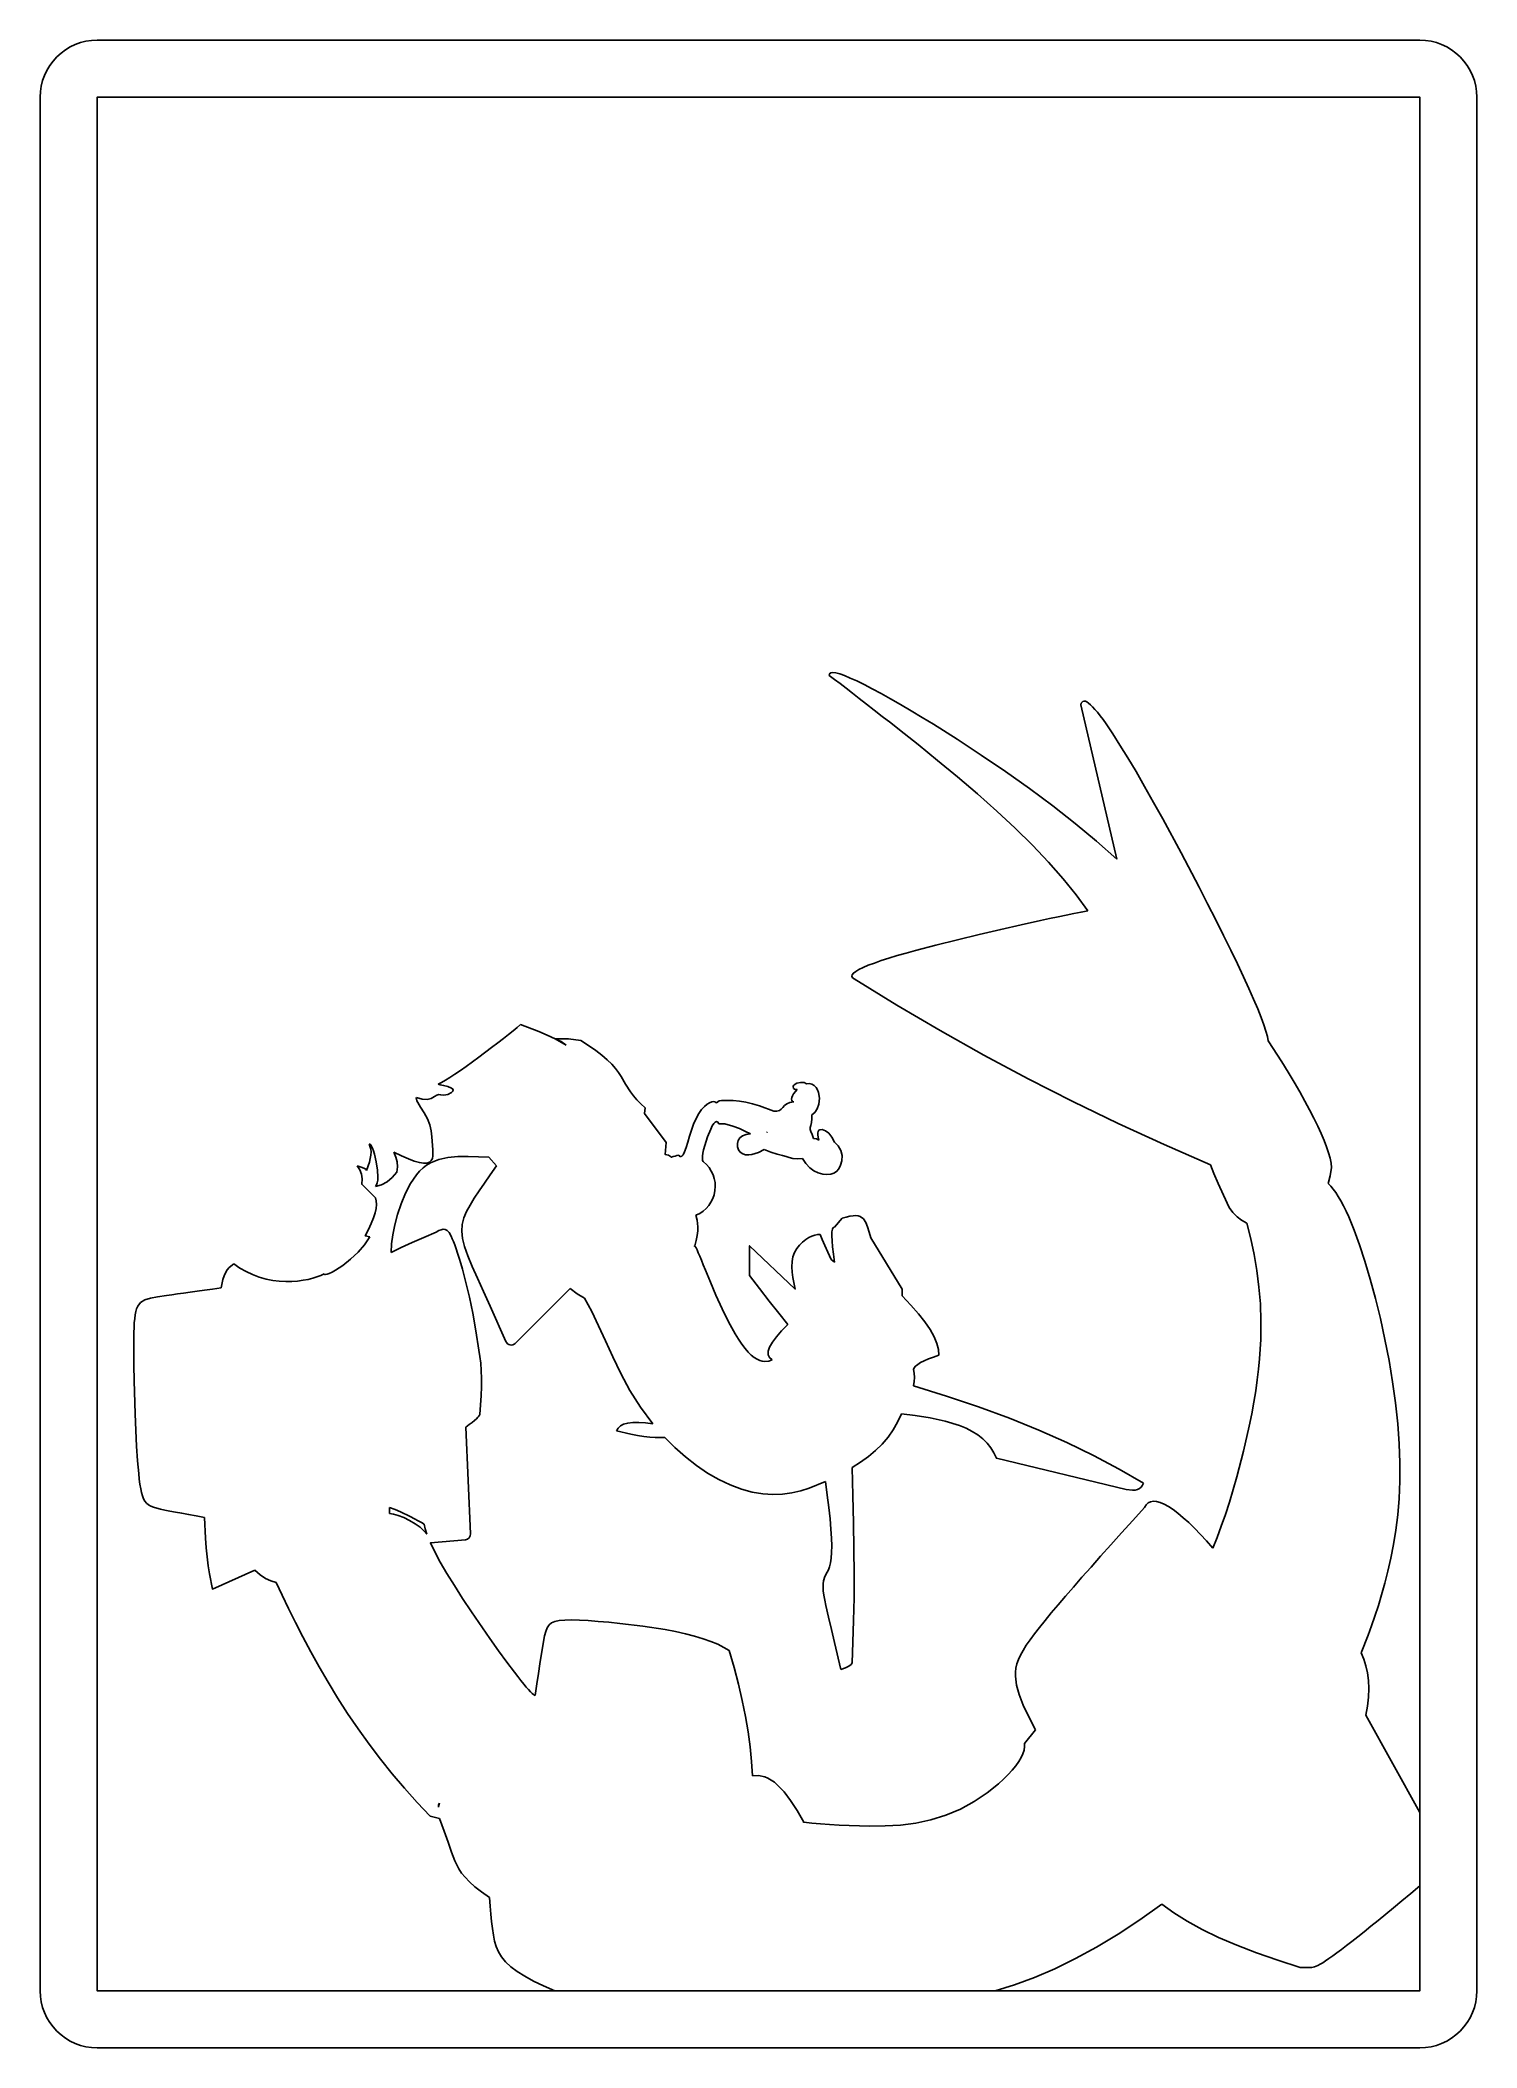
# Model space of a CAD drawing. Header units: millimetres. Extents: x -31.6 to 31.4, y -44.2 to 43.8.
import ezdxf

# ---------------------------------------------------------------- set-up
doc = ezdxf.new("R2010")
doc.units = ezdxf.units.MM
doc.layers.get('0').update_dxf_attribs({"linetype": 'CONTINUOUS'})

msp = doc.modelspace()

# ---------------------------------------------------------------- linework, layer by layer
for p, q in [((-29.106, -1.807), (-29.106, 41.345)), ((-29.106, 41.345), (28.894, 41.345)), ((28.894, 41.345), (28.894, -41.655)), ((-29.106, -41.655), (-29.106, -1.83)), ((-16.287, -20.73), (-16.287, -20.477)), ((28.894, -41.655), (-29.106, -41.655)), ((10.272, -41.655), (28.894, -41.655))]:
    msp.add_line(p, q)
for points in [[(28.894, -44.155, 0.414214), (31.394, -41.655), (31.394, 41.345, 0.414214), (28.894, 43.845), (-29.106, 43.845, 0.414214), (-31.606, 41.345), (-31.606, -41.655, 0.414214), (-29.106, -44.155)], [(-3.605, -5.031, 0.059471), (-3.919, -5.122, -0.059471)], [(-2.847, -7.664, 0.568952), (-2.518, -5.315, -0.568952)], [(-11.179, -13.201, 0.524399), (-10.775, -13.276, -0.524399)], [(-12.959, -21.882, 0.399978), (-12.732, -21.622, -0.399978)]]:
    msp.add_lwpolyline(points, format="xyb", close=True)
for points in [[(26.531, -29.579), (28.894, -33.839), (28.894, -37.053), (28.894, -41.655), (10.272, -41.655), (-9.042, -41.655), (-29.106, -41.655), (-29.106, 41.345), (28.894, 41.345), (28.894, -33.839)], [(15.604, 7.95), (14.025, 14.709)], [(-5.076, -2.951), (-5.1, -3.2), (-4.149, -4.471), (-4.201, -4.996), (-4.149, -4.471), (-5.1, -3.2)], [(-1.581, -3.655), (-1.84, -3.649)], [(-11.6, -5.5), (-11.931, -5.111)], [(-16.9, -6.9), (-17.5, -6.3)], [(3.222, -8.181), (3.569, -7.79)], [(-17.149, -8.6), (-17.346, -8.566)], [(4.819, -8.648), (6.2, -10.9), (6.2, -11.2), (6.2, -10.9)], [(-0.5, -10.3), (-0.5, -9), (1.503, -10.896), (-0.5, -9)], [(3.075, -9.603), (3.224, -9.713)], [(-8.366, -10.875), (-10.775, -13.276)], [(-11.179, -13.201), (-11.877, -11.649)], [(-12.934, -16.951), (-12.732, -21.622)], [(16.021, -19.679), (10.328, -18.311)], [(-12.959, -21.882), (-14.493, -22.023)], [(-22.184, -23.216), (-24.052, -24.044)], [(-14.1, -34.1), (-14.5, -34)]]:
    msp.add_lwpolyline(points, close=True)
for points in [[(3, 16), (3.009, 16.072), (3.06, 16.115), (3.151, 16.128), (3.282, 16.112), (3.454, 16.066), (3.666, 15.991), (3.916, 15.887), (4.203, 15.756), (4.526, 15.598), (4.882, 15.414), (5.269, 15.206), (5.684, 14.976), (6.125, 14.724), (6.588, 14.453), (7.071, 14.163), (7.57, 13.858), (8.604, 13.207), (9.665, 12.511), (10.731, 11.785), (11.782, 11.038), (12.802, 10.277), (13.782, 9.508), (14.716, 8.732), (15.604, 7.95)], [(15.604, 7.95), (14.716, 8.732), (13.782, 9.508), (12.802, 10.277), (11.782, 11.038), (10.731, 11.785), (9.665, 12.511), (8.604, 13.207), (7.57, 13.858), (7.071, 14.163), (6.588, 14.453), (6.125, 14.724), (5.684, 14.976), (5.269, 15.206), (4.882, 15.414), (4.526, 15.598), (4.203, 15.756), (3.916, 15.887), (3.666, 15.991), (3.454, 16.066), (3.282, 16.112), (3.151, 16.128), (3.06, 16.115), (3.009, 16.072), (3, 16)], [(14.337, 5.684), (13.825, 6.379), (13.251, 7.09), (12.614, 7.815), (11.915, 8.553), (11.156, 9.301), (10.346, 10.057), (9.496, 10.811), (8.623, 11.555), (7.75, 12.277), (6.896, 12.966), (6.081, 13.613), (5.695, 13.917), (5.323, 14.207), (4.969, 14.483), (4.632, 14.744), (4.314, 14.991), (4.014, 15.222), (3.733, 15.439), (3.47, 15.641), (3.226, 15.828), (3, 16)], [(3, 16), (3.226, 15.828), (3.47, 15.641), (3.733, 15.439), (4.014, 15.222), (4.314, 14.991), (4.632, 14.744), (4.969, 14.483), (5.323, 14.207), (5.695, 13.917), (6.081, 13.613), (6.896, 12.966), (7.75, 12.277), (8.623, 11.555), (9.496, 10.811), (10.346, 10.057), (11.156, 9.301), (11.915, 8.553), (12.614, 7.815), (13.251, 7.09), (13.825, 6.379), (14.337, 5.684)], [(14.025, 14.709), (14.048, 14.781), (14.08, 14.833), (14.121, 14.864), (14.17, 14.875), (14.228, 14.866), (14.295, 14.836), (14.37, 14.786), (14.455, 14.716), (14.547, 14.625), (14.649, 14.514), (14.758, 14.384), (14.876, 14.233), (15.002, 14.064), (15.136, 13.876), (15.426, 13.446), (15.744, 12.95), (16.085, 12.392), (16.448, 11.782), (16.827, 11.125), (17.219, 10.432), (17.619, 9.711), (18.425, 8.22), (19.213, 6.722), (19.588, 5.992), (19.947, 5.284), (20.286, 4.604), (20.603, 3.96), (20.894, 3.354), (21.158, 2.792), (21.395, 2.274), (21.603, 1.803), (21.783, 1.38), (21.933, 1.006), (22.054, 0.679), (22.146, 0.401), (22.209, 0.172), (22.244, -0.01)], [(14.025, 14.709), (14.048, 14.781), (14.08, 14.833), (14.121, 14.864), (14.17, 14.875), (14.228, 14.866), (14.295, 14.836), (14.37, 14.786), (14.455, 14.716), (14.547, 14.625), (14.649, 14.514), (14.758, 14.384), (14.876, 14.233), (15.002, 14.064), (15.136, 13.876), (15.426, 13.446), (15.744, 12.95), (16.085, 12.392), (16.448, 11.782), (16.827, 11.125), (17.219, 10.432), (17.619, 9.711), (18.425, 8.22), (19.213, 6.722), (19.588, 5.992), (19.947, 5.284), (20.286, 4.604), (20.603, 3.96), (20.894, 3.354), (21.158, 2.792), (21.395, 2.274), (21.603, 1.803), (21.783, 1.38), (21.933, 1.006), (22.054, 0.679), (22.146, 0.401), (22.209, 0.172), (22.244, -0.01)], [(4.084, 2.696), (4.012, 2.751), (3.984, 2.812), (3.998, 2.879), (4.056, 2.951), (4.156, 3.029), (4.299, 3.113), (4.484, 3.202), (4.709, 3.296), (4.974, 3.395), (5.275, 3.499), (5.61, 3.606), (5.976, 3.717), (6.369, 3.83), (6.786, 3.946), (7.677, 4.181), (9.571, 4.646), (10.514, 4.865), (11.418, 5.07), (12.263, 5.255), (12.659, 5.34), (13.036, 5.42), (13.392, 5.494), (13.728, 5.563), (14.043, 5.626), (14.337, 5.684)], [(14.337, 5.684), (14.043, 5.626), (13.728, 5.563), (13.392, 5.494), (13.036, 5.42), (12.659, 5.34), (12.263, 5.255), (11.418, 5.07), (10.514, 4.865), (9.571, 4.646), (7.677, 4.181), (6.786, 3.946), (6.369, 3.83), (5.976, 3.717), (5.61, 3.606), (5.275, 3.499), (4.974, 3.395), (4.709, 3.296), (4.484, 3.202), (4.299, 3.113), (4.156, 3.029), (4.056, 2.951), (3.998, 2.879), (3.984, 2.812), (4.012, 2.751), (4.084, 2.696)], [(19.711, -5.445), (17.678, -4.559), (15.666, -3.638), (13.677, -2.679), (11.713, -1.679), (9.773, -0.639), (7.856, 0.439), (5.96, 1.551), (4.084, 2.696)], [(19.711, -5.445), (17.678, -4.559), (15.666, -3.638), (13.677, -2.679), (11.713, -1.679), (9.773, -0.639), (7.856, 0.439), (5.96, 1.551), (4.084, 2.696)], [(-14.159, -1.921), (-14.008, -1.845), (-13.834, -1.747), (-13.637, -1.626), (-13.418, -1.483), (-13.179, -1.319), (-12.922, -1.137), (-12.37, -0.733), (-11.808, -0.309), (-11.542, -0.106), (-11.294, 0.086), (-11.069, 0.263), (-10.869, 0.422), (-10.695, 0.568), (-10.541, 0.705)], [(-14.159, -1.921), (-14.008, -1.845), (-13.834, -1.747), (-13.637, -1.626), (-13.418, -1.483), (-13.179, -1.319), (-12.922, -1.137), (-12.37, -0.733), (-11.808, -0.309), (-11.542, -0.106), (-11.294, 0.086), (-11.069, 0.263), (-10.869, 0.422), (-10.695, 0.568), (-10.541, 0.705)], [(-10.541, 0.705), (-9.74, 0.398), (-9.368, 0.237), (-9.018, 0.069)], [(-10.541, 0.705), (-9.74, 0.398), (-9.368, 0.237), (-9.018, 0.069)], [(-9.018, 0.069), (-8.439, 0.071), (-7.9, 0)], [(-9.018, 0.069), (-8.439, 0.071), (-7.9, 0)], [(-9.018, 0.069), (-8.762, -0.048), (-8.536, -0.203)], [(-9.018, 0.069), (-8.536, -0.203)], [(-7.9, 0), (-7.554, -0.224), (-7.244, -0.44), (-6.972, -0.649), (-6.736, -0.85), (-6.538, -1.044), (-6.374, -1.23), (-6.241, -1.409), (-6.129, -1.583), (-5.937, -1.921), (-5.724, -2.257), (-5.593, -2.427), (-5.442, -2.599), (-5.269, -2.774), (-5.076, -2.951)], [(-5.076, -2.951), (-5.269, -2.774), (-5.442, -2.599), (-5.593, -2.427), (-5.724, -2.257), (-5.937, -1.921), (-6.129, -1.583), (-6.241, -1.409), (-6.374, -1.23), (-6.538, -1.044), (-6.736, -0.85), (-6.972, -0.649), (-7.244, -0.44), (-7.554, -0.224), (-7.9, 0)], [(22.244, -0.01), (22.841, -0.943), (23.119, -1.393), (23.38, -1.83), (23.625, -2.251), (23.852, -2.656), (24.061, -3.042), (24.25, -3.409), (24.419, -3.756), (24.568, -4.081), (24.696, -4.384), (24.804, -4.665), (24.89, -4.924), (24.956, -5.16), (25, -5.374), (25.024, -5.565)], [(25.024, -5.565), (25, -5.374), (24.956, -5.16), (24.89, -4.924), (24.804, -4.665), (24.696, -4.384), (24.568, -4.081), (24.419, -3.756), (24.25, -3.409), (24.061, -3.042), (23.852, -2.656), (23.625, -2.251), (23.38, -1.83), (23.119, -1.393), (22.841, -0.943), (22.244, -0.01)], [(-29.106, -1.83), (-29.106, -1.807)], [(-16.1, -4.9), (-15.76, -5.064), (-15.46, -5.194), (-15.198, -5.289), (-14.976, -5.351), (-14.792, -5.378), (-14.645, -5.372), (-14.534, -5.335), (-14.456, -5.268), (-14.407, -5.176), (-14.383, -5.063), (-14.382, -4.794), (-14.433, -4.222), (-14.463, -3.956), (-14.52, -3.696), (-14.625, -3.431), (-14.77, -3.168), (-14.923, -2.924), (-15.045, -2.722), (-15.085, -2.643), (-15.107, -2.579), (-15.113, -2.531), (-15.1, -2.5)], [(-15.1, -2.5), (-15.113, -2.531), (-15.107, -2.579), (-15.085, -2.643), (-15.045, -2.722), (-14.923, -2.924), (-14.77, -3.168), (-14.625, -3.431), (-14.52, -3.696), (-14.463, -3.956), (-14.433, -4.222), (-14.382, -4.794), (-14.383, -5.063), (-14.407, -5.176), (-14.456, -5.268), (-14.534, -5.335), (-14.645, -5.372), (-14.792, -5.378), (-14.976, -5.351), (-15.198, -5.289), (-15.46, -5.194), (-15.76, -5.064), (-16.1, -4.9)], [(-15.1, -2.5), (-14.853, -2.574), (-14.64, -2.583), (-14.461, -2.537), (-14.319, -2.46), (-14.212, -2.394), (-14.129, -2.373), (-14.04, -2.39), (-13.906, -2.4), (-13.726, -2.363), (-13.563, -2.28), (-13.514, -2.229), (-13.497, -2.179), (-13.516, -2.131), (-13.565, -2.089), (-13.728, -2.021), (-13.911, -1.972), (-14.062, -1.94), (-14.159, -1.921)], [(-14.159, -1.921), (-14.062, -1.94), (-13.911, -1.972), (-13.728, -2.021), (-13.565, -2.089), (-13.516, -2.131), (-13.497, -2.179), (-13.514, -2.229), (-13.563, -2.28), (-13.726, -2.363), (-13.906, -2.4), (-14.04, -2.39), (-14.129, -2.373), (-14.212, -2.394), (-14.319, -2.46), (-14.461, -2.537), (-14.64, -2.583), (-14.853, -2.574), (-15.1, -2.5)], [(-1.95, -2.737), (-1.833, -2.651), (-1.729, -2.627)], [(-1.729, -2.627), (-1.833, -2.651), (-1.95, -2.737)], [(-1.729, -2.627), (-1.211, -2.631), (-0.939, -2.66), (-0.657, -2.708), (-0.365, -2.778), (-0.064, -2.868), (0.566, -3.1)], [(0.566, -3.1), (-0.064, -2.868), (-0.365, -2.778), (-0.657, -2.708), (-0.939, -2.66), (-1.211, -2.631), (-1.729, -2.627)], [(1.441, -2.697), (1.388, -2.669), (1.357, -2.627), (1.347, -2.572), (1.357, -2.504), (1.387, -2.425), (1.436, -2.338), (1.583, -2.154)], [(1.583, -2.154), (1.436, -2.338), (1.387, -2.425), (1.357, -2.504), (1.347, -2.572), (1.357, -2.627), (1.388, -2.669), (1.441, -2.697)], [(1.583, -2.154), (1.501, -2.146), (1.436, -2.099), (1.41, -2.022), (1.422, -1.98), (1.456, -1.939), (1.581, -1.872), (1.742, -1.839), (1.89, -1.848), (2, -1.9)], [(2, -1.9), (1.89, -1.848), (1.742, -1.839), (1.581, -1.872), (1.456, -1.939), (1.422, -1.98), (1.41, -2.022), (1.436, -2.099), (1.501, -2.146), (1.583, -2.154)], [(2, -1.9), (2.121, -1.892), (2.233, -1.916), (2.332, -1.972), (2.416, -2.055), (2.481, -2.159), (2.527, -2.277), (2.562, -2.535), (2.533, -2.785), (2.46, -2.999), (2.358, -3.157), (2.234, -3.255)], [(2.234, -3.255), (2.358, -3.157), (2.46, -2.999), (2.533, -2.785), (2.562, -2.535), (2.527, -2.277), (2.481, -2.159), (2.416, -2.055), (2.332, -1.972), (2.233, -1.916), (2.121, -1.892), (2, -1.9)], [(-3.414, -5.013), (-3.349, -4.88), (-3.281, -4.692), (-3.21, -4.46), (-3.132, -4.199), (-2.949, -3.663), (-2.842, -3.419), (-2.725, -3.207), (-2.603, -3.032), (-2.479, -2.896), (-2.36, -2.797), (-2.251, -2.73), (-2.156, -2.691), (-2.077, -2.678), (-2.017, -2.687), (-1.975, -2.72)], [(-3.414, -5.013), (-3.349, -4.88), (-3.281, -4.692), (-3.21, -4.46), (-3.132, -4.199), (-2.949, -3.663), (-2.842, -3.419), (-2.725, -3.207), (-2.603, -3.032), (-2.479, -2.896), (-2.36, -2.797), (-2.251, -2.73), (-2.156, -2.691), (-2.077, -2.678), (-2.017, -2.687), (-1.975, -2.72)], [(-1.975, -2.72), (-1.95, -2.737)], [(-1.975, -2.72), (-1.95, -2.737)], [(0.566, -3.1), (0.702, -3.095), (0.81, -3.063), (0.893, -3.006), (0.963, -2.932), (1.038, -2.85), (1.136, -2.776), (1.271, -2.722), (1.441, -2.697)], [(1.441, -2.697), (1.271, -2.722), (1.136, -2.776), (1.038, -2.85), (0.963, -2.932), (0.893, -3.006), (0.81, -3.063), (0.702, -3.095), (0.566, -3.1)], [(2.234, -3.255), (2.237, -3.43), (2.215, -3.592), (2.184, -3.724), (2.162, -3.821), (2.165, -3.9), (2.196, -3.991), (2.251, -4.119), (2.311, -4.29)], [(2.311, -4.29), (2.251, -4.119), (2.196, -3.991), (2.165, -3.9), (2.162, -3.821), (2.184, -3.724), (2.215, -3.592), (2.237, -3.43), (2.234, -3.255)], [(-1.84, -3.649), (-1.888, -3.583), (-1.94, -3.559), (-1.999, -3.579), (-2.063, -3.641), (-2.131, -3.743), (-2.202, -3.881), (-2.344, -4.23), (-2.465, -4.611), (-2.511, -4.788), (-2.544, -4.945), (-2.562, -5.077), (-2.567, -5.182), (-2.556, -5.258), (-2.531, -5.305)], [(-2.531, -5.305), (-2.556, -5.258), (-2.567, -5.182), (-2.562, -5.077), (-2.544, -4.945), (-2.511, -4.788), (-2.465, -4.611), (-2.344, -4.23), (-2.202, -3.881), (-2.131, -3.743), (-2.063, -3.641), (-1.999, -3.579), (-1.94, -3.559), (-1.888, -3.583), (-1.84, -3.649)], [(-0.458, -4.098), (-0.682, -3.985), (-0.94, -3.865), (-1.238, -3.753), (-1.581, -3.655)], [(-1.581, -3.655), (-1.238, -3.753), (-0.94, -3.865), (-0.682, -3.985), (-0.458, -4.098)], [(0.146, -4.78), (-0.111, -4.912), (-0.392, -4.998), (-0.535, -5.016), (-0.673, -5.01), (-0.798, -4.971), (-0.903, -4.897), (-0.979, -4.79), (-1.022, -4.66), (-1.028, -4.519), (-0.994, -4.386), (-0.92, -4.271), (-0.806, -4.182), (-0.651, -4.124), (-0.458, -4.098)], [(0.146, -4.78), (-0.111, -4.912), (-0.392, -4.998), (-0.535, -5.016), (-0.673, -5.01), (-0.798, -4.971), (-0.903, -4.897), (-0.979, -4.79), (-1.022, -4.66), (-1.028, -4.519), (-0.994, -4.386), (-0.92, -4.271), (-0.806, -4.182), (-0.651, -4.124), (-0.458, -4.098)], [(0.268, -4.004), (0.265, -4.034)], [(0.265, -4.034), (0.268, -4.004)], [(2.311, -4.29), (2.441, -4.316), (2.54, -4.366)], [(2.311, -4.29), (2.441, -4.316), (2.54, -4.366)], [(2.54, -4.366), (2.515, -4.241), (2.502, -4.135), (2.502, -4.049), (2.515, -3.984), (2.541, -3.938), (2.58, -3.911), (2.689, -3.906), (2.829, -3.959), (2.976, -4.068), (3.111, -4.233), (3.227, -4.453)], [(3.227, -4.453), (3.111, -4.233), (2.976, -4.068), (2.829, -3.959), (2.689, -3.906), (2.58, -3.911), (2.541, -3.938), (2.515, -3.984), (2.502, -4.049), (2.502, -4.135), (2.515, -4.241), (2.54, -4.366)], [(-17.3, -5.7), (-17.169, -5.338), (-17.127, -5.174), (-17.102, -5.023), (-17.097, -4.885), (-17.11, -4.76), (-17.185, -4.546)], [(-17.185, -4.546), (-17.11, -4.76), (-17.097, -4.885), (-17.102, -5.023), (-17.127, -5.174), (-17.169, -5.338), (-17.3, -5.7)], [(-17.185, -4.546), (-17.149, -4.544), (-17.111, -4.573), (-17.071, -4.633), (-17.029, -4.723), (-16.986, -4.842), (-16.943, -4.987), (-16.865, -5.325), (-16.811, -5.681), (-16.795, -5.996), (-16.804, -6.127), (-16.824, -6.238), (-16.856, -6.329), (-16.9, -6.4)], [(-16.9, -6.4), (-16.856, -6.329), (-16.824, -6.238), (-16.804, -6.127), (-16.795, -5.996), (-16.811, -5.681), (-16.865, -5.325), (-16.943, -4.987), (-16.986, -4.842), (-17.029, -4.723), (-17.071, -4.633), (-17.111, -4.573), (-17.149, -4.544), (-17.185, -4.546)], [(-11.931, -5.111), (-12.838, -5.079), (-13.293, -5.088), (-13.726, -5.128), (-14.126, -5.214), (-14.49, -5.363), (-14.657, -5.465), (-14.816, -5.587), (-14.966, -5.729), (-15.107, -5.891), (-15.363, -6.266), (-15.586, -6.696), (-15.776, -7.156), (-15.931, -7.624), (-16.053, -8.08), (-16.14, -8.514), (-16.194, -8.918), (-16.215, -9.291)], [(-16.215, -9.291), (-16.194, -8.918), (-16.14, -8.514), (-16.053, -8.08), (-15.931, -7.624), (-15.776, -7.156), (-15.586, -6.696), (-15.363, -6.266), (-15.107, -5.891), (-14.966, -5.729), (-14.816, -5.587), (-14.657, -5.465), (-14.49, -5.363), (-14.126, -5.214), (-13.726, -5.128), (-13.293, -5.088), (-12.838, -5.079), (-11.931, -5.111)], [(-15.965, -5.766), (-15.942, -5.543), (-15.955, -5.323), (-16.009, -5.109), (-16.1, -4.9)], [(-16.1, -4.9), (-16.009, -5.109), (-15.955, -5.323), (-15.942, -5.543), (-15.965, -5.766)], [(-4.201, -4.996), (-4.058, -5.032), (-3.919, -5.122)], [(-4.201, -4.996), (-4.058, -5.032), (-3.919, -5.122)], [(-3.605, -5.031), (-3.557, -5.08), (-3.51, -5.093), (-3.462, -5.071), (-3.414, -5.013)], [(-3.605, -5.031), (-3.557, -5.08), (-3.51, -5.093), (-3.462, -5.071), (-3.414, -5.013)], [(1.826, -5.169), (1.595, -5.191), (1.397, -5.168), (1.243, -5.128), (1.108, -5.085), (0.943, -5.039), (0.715, -4.978), (0.433, -4.893), (0.146, -4.78)], [(0.146, -4.78), (0.433, -4.893), (0.715, -4.978), (0.943, -5.039), (1.108, -5.085), (1.243, -5.128), (1.397, -5.168), (1.595, -5.191), (1.826, -5.169)], [(3.227, -4.453), (3.393, -4.618), (3.509, -4.823), (3.559, -5.047), (3.547, -5.27), (3.492, -5.469), (3.412, -5.63), (3.316, -5.746), (3.201, -5.821), (3.062, -5.863), (2.896, -5.876), (2.711, -5.859), (2.516, -5.806), (2.325, -5.714), (2.144, -5.577), (1.977, -5.396), (1.826, -5.169)], [(1.826, -5.169), (1.977, -5.396), (2.144, -5.577), (2.325, -5.714), (2.516, -5.806), (2.711, -5.859), (2.896, -5.876), (3.062, -5.863), (3.201, -5.821), (3.316, -5.746), (3.412, -5.63), (3.492, -5.469), (3.547, -5.27), (3.559, -5.047), (3.509, -4.823), (3.393, -4.618), (3.227, -4.453)], [(-17.5, -6.3), (-17.49, -6.069), (-17.519, -5.858), (-17.59, -5.669), (-17.7, -5.5)], [(-17.7, -5.5), (-17.532, -5.548), (-17.407, -5.597), (-17.331, -5.648), (-17.3, -5.7)], [(-17.7, -5.5), (-17.532, -5.548), (-17.407, -5.597), (-17.331, -5.648), (-17.3, -5.7)], [(-17.7, -5.5), (-17.59, -5.669), (-17.519, -5.858), (-17.49, -6.069), (-17.5, -6.3)], [(-16.9, -6.4), (-16.638, -6.325), (-16.395, -6.196), (-16.171, -6.008), (-15.965, -5.766)], [(-15.965, -5.766), (-16.171, -6.008), (-16.395, -6.196), (-16.638, -6.325), (-16.9, -6.4)], [(-11.877, -11.649), (-12.17, -11.002), (-12.434, -10.421), (-12.665, -9.903), (-12.855, -9.444), (-12.998, -9.038), (-13.087, -8.679), (-13.12, -8.356), (-13.097, -8.06), (-13.023, -7.778), (-12.906, -7.5), (-12.751, -7.215), (-12.567, -6.915), (-12.357, -6.595), (-12.124, -6.253), (-11.872, -5.888), (-11.6, -5.5)], [(-11.6, -5.5), (-11.872, -5.888), (-12.124, -6.253), (-12.357, -6.595), (-12.567, -6.915), (-12.751, -7.215), (-12.906, -7.5), (-13.023, -7.778), (-13.097, -8.06), (-13.12, -8.356), (-13.087, -8.679), (-12.998, -9.038), (-12.855, -9.444), (-12.665, -9.903), (-12.434, -10.421), (-12.17, -11.002), (-11.877, -11.649)], [(-2.531, -5.305), (-2.518, -5.315)], [(-2.518, -5.315), (-2.531, -5.305)], [(20.54, -7.323), (20.282, -6.774), (20.057, -6.275), (19.867, -5.833), (19.711, -5.445)], [(20.54, -7.323), (20.282, -6.774), (20.057, -6.275), (19.867, -5.833), (19.711, -5.445)], [(25.024, -5.565), (24.963, -5.931), (24.88, -6.271)], [(25.024, -5.565), (24.963, -5.931), (24.88, -6.271)], [(-17.346, -8.566), (-17.204, -8.286), (-17.084, -8.023), (-16.986, -7.78), (-16.915, -7.558), (-16.872, -7.36), (-16.856, -7.186), (-16.866, -7.033), (-16.9, -6.9)], [(-16.9, -6.9), (-16.866, -7.033), (-16.856, -7.186), (-16.872, -7.36), (-16.915, -7.558), (-16.986, -7.78), (-17.084, -8.023), (-17.204, -8.286), (-17.346, -8.566)], [(24.88, -6.271), (24.988, -6.382), (25.097, -6.513), (25.207, -6.665), (25.319, -6.838), (25.432, -7.031), (25.546, -7.246), (25.661, -7.481), (25.777, -7.737), (26.013, -8.309), (26.25, -8.958), (26.488, -9.679), (26.722, -10.465), (26.949, -11.305), (27.165, -12.188), (27.365, -13.1), (27.545, -14.03), (27.7, -14.964), (27.828, -15.89), (27.924, -16.797), (27.987, -17.674), (28.017, -18.516), (28.014, -19.317), (27.982, -20.075), (27.922, -20.79), (27.84, -21.463), (27.739, -22.097), (27.622, -22.693), (27.495, -23.256), (27.36, -23.789), (27.219, -24.293), (27.074, -24.772), (26.927, -25.228), (26.777, -25.661), (26.625, -26.073), (26.315, -26.836)], [(26.315, -26.836), (26.625, -26.073), (26.777, -25.661), (26.927, -25.228), (27.074, -24.772), (27.219, -24.293), (27.36, -23.789), (27.495, -23.256), (27.622, -22.693), (27.739, -22.097), (27.84, -21.463), (27.922, -20.79), (27.982, -20.075), (28.014, -19.317), (28.017, -18.516), (27.987, -17.674), (27.924, -16.797), (27.828, -15.89), (27.7, -14.964), (27.545, -14.03), (27.365, -13.1), (27.165, -12.188), (26.949, -11.305), (26.722, -10.465), (26.488, -9.679), (26.25, -8.958), (26.013, -8.309), (25.777, -7.737), (25.661, -7.481), (25.546, -7.246), (25.432, -7.031), (25.319, -6.838), (25.207, -6.665), (25.097, -6.513), (24.988, -6.382), (24.88, -6.271)], [(-2.847, -7.664), (-2.797, -7.883), (-2.778, -8.019), (-2.769, -8.173), (-2.772, -8.349), (-2.793, -8.546), (-2.834, -8.764), (-2.897, -9.001)], [(-2.897, -9.001), (-2.834, -8.764), (-2.793, -8.546), (-2.772, -8.349), (-2.769, -8.173), (-2.778, -8.019), (-2.797, -7.883), (-2.847, -7.664)], [(3.569, -7.79), (3.742, -7.739), (3.899, -7.703), (4.039, -7.683), (4.162, -7.679), (4.269, -7.691), (4.359, -7.719), (4.498, -7.82), (4.597, -7.975), (4.676, -8.169), (4.748, -8.396), (4.819, -8.648)], [(4.819, -8.648), (4.748, -8.396), (4.676, -8.169), (4.597, -7.975), (4.498, -7.82), (4.359, -7.719), (4.269, -7.691), (4.162, -7.679), (4.039, -7.683), (3.899, -7.703), (3.742, -7.739), (3.569, -7.79)], [(21.304, -8.007), (21.081, -7.882), (20.879, -7.726), (20.699, -7.54), (20.54, -7.323)], [(21.304, -8.007), (21.081, -7.882), (20.879, -7.726), (20.699, -7.54), (20.54, -7.323)], [(-19.158, -10.229), (-19.139, -10.258), (-19.094, -10.264), (-19.023, -10.249), (-18.925, -10.211), (-18.803, -10.152), (-18.661, -10.072), (-18.334, -9.859), (-17.989, -9.591), (-17.666, -9.285), (-17.385, -8.953), (-17.149, -8.6)], [(-17.149, -8.6), (-17.385, -8.953), (-17.666, -9.285), (-17.989, -9.591), (-18.334, -9.859), (-18.661, -10.072), (-18.803, -10.152), (-18.925, -10.211), (-19.023, -10.249), (-19.094, -10.264), (-19.139, -10.258), (-19.158, -10.229)], [(-16.215, -9.291), (-15.775, -9.079), (-15.297, -8.859), (-14.785, -8.633), (-14.244, -8.401)], [(-16.215, -9.291), (-15.775, -9.079), (-15.297, -8.859), (-14.785, -8.633), (-14.244, -8.401)], [(-14.244, -8.401), (-14.129, -8.336), (-14.025, -8.293), (-13.93, -8.273), (-13.843, -8.282), (-13.76, -8.327), (-13.676, -8.422), (-13.584, -8.581), (-13.534, -8.689), (-13.481, -8.816), (-13.423, -8.965), (-13.362, -9.135), (-13.298, -9.327), (-13.23, -9.541), (-13.16, -9.776), (-13.087, -10.031), (-12.936, -10.602), (-12.784, -11.246), (-12.636, -11.959), (-12.496, -12.734), (-12.369, -13.568)], [(-14.244, -8.401), (-14.129, -8.336), (-14.025, -8.293), (-13.93, -8.273), (-13.843, -8.282), (-13.76, -8.327), (-13.676, -8.422), (-13.584, -8.581), (-13.534, -8.689), (-13.481, -8.816), (-13.423, -8.965), (-13.362, -9.135), (-13.298, -9.327), (-13.23, -9.541), (-13.16, -9.776), (-13.087, -10.031), (-12.936, -10.602), (-12.784, -11.246), (-12.636, -11.959), (-12.496, -12.734), (-12.369, -13.568)], [(1.503, -10.896), (1.402, -10.392), (1.369, -10.149), (1.355, -9.915), (1.365, -9.693), (1.404, -9.484), (1.474, -9.293), (1.57, -9.12), (1.689, -8.967), (1.823, -8.835), (1.963, -8.725), (2.104, -8.637), (2.24, -8.571), (2.369, -8.527), (2.489, -8.503), (2.6, -8.5)], [(2.6, -8.5), (2.489, -8.503), (2.369, -8.527), (2.24, -8.571), (2.104, -8.637), (1.963, -8.725), (1.823, -8.835), (1.689, -8.967), (1.57, -9.12), (1.474, -9.293), (1.404, -9.484), (1.365, -9.693), (1.355, -9.915), (1.369, -10.149), (1.402, -10.392), (1.503, -10.896)], [(2.6, -8.5), (2.693, -8.724), (2.803, -8.982), (2.931, -9.276), (3.075, -9.603)], [(3.075, -9.603), (2.931, -9.276), (2.803, -8.982), (2.693, -8.724), (2.6, -8.5)], [(3.224, -9.713), (3.178, -9.364), (3.142, -9.052), (3.119, -8.782), (3.11, -8.56), (3.116, -8.389), (3.137, -8.271), (3.173, -8.203), (3.222, -8.181)], [(3.222, -8.181), (3.173, -8.203), (3.137, -8.271), (3.116, -8.389), (3.11, -8.56), (3.119, -8.782), (3.142, -9.052), (3.178, -9.364), (3.224, -9.713)], [(19.824, -22.251), (20.007, -21.787), (20.189, -21.294), (20.369, -20.776), (20.544, -20.238), (20.874, -19.125), (21.167, -17.999), (21.416, -16.899), (21.522, -16.368), (21.616, -15.852), (21.696, -15.353), (21.764, -14.871), (21.82, -14.406), (21.863, -13.958), (21.916, -13.107), (21.927, -12.306), (21.9, -11.544), (21.84, -10.807), (21.748, -10.089), (21.628, -9.385), (21.48, -8.691), (21.304, -8.007)], [(21.304, -8.007), (21.48, -8.691), (21.628, -9.385), (21.748, -10.089), (21.84, -10.807), (21.9, -11.544), (21.927, -12.306), (21.916, -13.107), (21.863, -13.958), (21.82, -14.406), (21.764, -14.871), (21.696, -15.353), (21.616, -15.852), (21.522, -16.368), (21.416, -16.899), (21.167, -17.999), (20.874, -19.125), (20.544, -20.238), (20.369, -20.776), (20.189, -21.294), (20.007, -21.787), (19.824, -22.251)], [(-2.907, -9.035), (-2.897, -9.001)], [(-2.897, -9.001), (-2.907, -9.003), (-2.907, -9.035)], [(-2.897, -9.001), (-2.876, -9.03), (-2.844, -9.09), (-2.801, -9.18), (-2.748, -9.302), (-2.684, -9.452), (-2.609, -9.631), (-2.525, -9.837), (-2.431, -10.067), (-2.216, -10.587), (-1.97, -11.161), (-1.701, -11.756), (-1.417, -12.335), (-1.126, -12.863), (-0.98, -13.099), (-0.835, -13.312), (-0.693, -13.5), (-0.555, -13.66), (-0.42, -13.793), (-0.29, -13.897), (-0.166, -13.975), (-0.049, -14.028), (0.062, -14.059), (0.166, -14.071), (0.349, -14.053), (0.5, -14)], [(0.5, -14), (0.349, -14.053), (0.166, -14.071), (0.062, -14.059), (-0.049, -14.028), (-0.166, -13.975), (-0.29, -13.897), (-0.42, -13.793), (-0.555, -13.66), (-0.693, -13.5), (-0.835, -13.312), (-0.98, -13.099), (-1.126, -12.863), (-1.417, -12.335), (-1.701, -11.756), (-1.97, -11.161), (-2.216, -10.587), (-2.431, -10.067), (-2.525, -9.837), (-2.609, -9.631), (-2.684, -9.452), (-2.748, -9.302), (-2.801, -9.18), (-2.844, -9.09), (-2.876, -9.03), (-2.897, -9.001)], [(-23.669, -10.841), (-23.594, -10.477), (-23.541, -10.319), (-23.478, -10.178), (-23.402, -10.056), (-23.315, -9.953), (-23.111, -9.795)], [(-23.669, -10.841), (-23.594, -10.477), (-23.541, -10.319), (-23.478, -10.178), (-23.402, -10.056), (-23.315, -9.953), (-23.111, -9.795)], [(-23.111, -9.795), (-22.849, -9.974), (-22.573, -10.131), (-22.287, -10.264), (-21.994, -10.373), (-21.699, -10.457), (-21.406, -10.516), (-21.117, -10.552), (-20.837, -10.567), (-20.568, -10.564), (-20.314, -10.544), (-20.075, -10.513), (-19.854, -10.471), (-19.651, -10.421), (-19.468, -10.363), (-19.303, -10.299), (-19.158, -10.229)], [(-19.158, -10.229), (-19.303, -10.299), (-19.468, -10.363), (-19.651, -10.421), (-19.854, -10.471), (-20.075, -10.513), (-20.314, -10.544), (-20.568, -10.564), (-20.837, -10.567), (-21.117, -10.552), (-21.406, -10.516), (-21.699, -10.457), (-21.994, -10.373), (-22.287, -10.264), (-22.573, -10.131), (-22.849, -9.974), (-23.111, -9.795)], [(1.186, -12.448), (0.78, -11.954), (0.363, -11.429), (-0.064, -10.877), (-0.5, -10.3)], [(1.186, -12.448), (0.78, -11.954), (0.363, -11.429), (-0.064, -10.877), (-0.5, -10.3)], [(-24.398, -20.908), (-24.762, -20.839), (-25.095, -20.777), (-25.399, -20.722), (-25.673, -20.672), (-25.919, -20.626), (-26.137, -20.584), (-26.328, -20.543), (-26.493, -20.501), (-26.635, -20.457), (-26.756, -20.408), (-26.857, -20.35), (-26.941, -20.28), (-27.011, -20.195), (-27.069, -20.091), (-27.118, -19.966), (-27.159, -19.819), (-27.196, -19.646), (-27.228, -19.449), (-27.257, -19.226), (-27.283, -18.98), (-27.308, -18.71), (-27.332, -18.419), (-27.374, -17.782), (-27.41, -17.09), (-27.44, -16.366), (-27.479, -14.916), (-27.491, -14.235), (-27.497, -13.609), (-27.496, -13.053), (-27.493, -12.806), (-27.486, -12.579), (-27.476, -12.373), (-27.46, -12.189), (-27.439, -12.026), (-27.411, -11.883), (-27.374, -11.759), (-27.328, -11.653), (-27.2, -11.488), (-27.018, -11.374), (-26.773, -11.293), (-26.456, -11.23), (-26.063, -11.172), (-25.836, -11.142), (-25.589, -11.11), (-25.322, -11.075), (-25.033, -11.036), (-24.723, -10.993), (-24.393, -10.947), (-24.041, -10.896), (-23.669, -10.841)], [(-23.669, -10.841), (-24.041, -10.896), (-24.393, -10.947), (-24.723, -10.993), (-25.033, -11.036), (-25.322, -11.075), (-25.589, -11.11), (-25.836, -11.142), (-26.063, -11.172), (-26.456, -11.23), (-26.773, -11.293), (-27.018, -11.374), (-27.2, -11.488), (-27.328, -11.653), (-27.374, -11.759), (-27.411, -11.883), (-27.439, -12.026), (-27.46, -12.189), (-27.476, -12.373), (-27.486, -12.579), (-27.493, -12.806), (-27.496, -13.053), (-27.497, -13.609), (-27.491, -14.235), (-27.479, -14.916), (-27.44, -16.366), (-27.41, -17.09), (-27.374, -17.782), (-27.332, -18.419), (-27.308, -18.71), (-27.283, -18.98), (-27.257, -19.226), (-27.228, -19.449), (-27.196, -19.646), (-27.159, -19.819), (-27.118, -19.966), (-27.069, -20.091), (-27.011, -20.195), (-26.941, -20.28), (-26.857, -20.35), (-26.756, -20.408), (-26.635, -20.457), (-26.493, -20.501), (-26.328, -20.543), (-26.137, -20.584), (-25.919, -20.626), (-25.673, -20.672), (-25.399, -20.722), (-25.095, -20.777), (-24.762, -20.839), (-24.398, -20.908)], [(-7.735, -11.289), (-8.051, -11.106), (-8.366, -10.875)], [(-8.366, -10.875), (-8.051, -11.106), (-7.735, -11.289)], [(-4.735, -16.799), (-5.274, -16.077), (-5.742, -15.338), (-6.146, -14.599), (-6.498, -13.872), (-6.816, -13.171), (-7.118, -12.503), (-7.42, -11.874), (-7.735, -11.289)], [(-4.735, -16.799), (-5.274, -16.077), (-5.742, -15.338), (-6.146, -14.599), (-6.498, -13.872), (-6.816, -13.171), (-7.118, -12.503), (-7.42, -11.874), (-7.735, -11.289)], [(6.2, -11.2), (6.575, -11.597), (6.907, -11.977), (7.192, -12.337), (7.425, -12.675), (7.601, -12.99), (7.719, -13.282), (7.784, -13.551), (7.8, -13.8)], [(7.8, -13.8), (7.784, -13.551), (7.719, -13.282), (7.601, -12.99), (7.425, -12.675), (7.192, -12.337), (6.907, -11.977), (6.575, -11.597), (6.2, -11.2)], [(0.5, -14), (0.384, -13.9), (0.323, -13.775), (0.32, -13.623), (0.379, -13.441), (0.501, -13.23), (0.68, -12.992), (0.91, -12.731), (1.186, -12.448)], [(0.5, -14), (0.384, -13.9), (0.323, -13.775), (0.32, -13.623), (0.379, -13.441), (0.501, -13.23), (0.68, -12.992), (0.91, -12.731), (1.186, -12.448)], [(-12.369, -13.568), (-12.321, -13.85), (-12.285, -14.151), (-12.26, -14.471), (-12.248, -14.814), (-12.249, -15.178), (-12.262, -15.563), (-12.321, -16.388)], [(-12.321, -16.388), (-12.262, -15.563), (-12.249, -15.178), (-12.248, -14.814), (-12.26, -14.471), (-12.285, -14.151), (-12.321, -13.85), (-12.369, -13.568)], [(7.8, -13.8), (7.561, -13.881), (7.346, -13.961), (7.159, -14.04), (7.001, -14.119), (6.877, -14.196), (6.785, -14.272), (6.723, -14.347), (6.688, -14.421)], [(6.688, -14.421), (6.723, -14.347), (6.785, -14.272), (6.877, -14.196), (7.001, -14.119), (7.159, -14.04), (7.346, -13.961), (7.561, -13.881), (7.8, -13.8)], [(6.688, -14.421), (6.719, -14.59), (6.73, -14.766), (6.719, -14.949), (6.688, -15.137)], [(6.688, -15.137), (6.719, -14.949), (6.73, -14.766), (6.719, -14.59), (6.688, -14.421)], [(6.688, -15.137), (8.141, -15.589), (9.544, -16.062), (10.894, -16.557), (12.185, -17.077), (13.415, -17.623), (14.587, -18.193), (15.705, -18.786), (16.774, -19.399)], [(6.688, -15.137), (8.141, -15.589), (9.544, -16.062), (10.894, -16.557), (12.185, -17.077), (13.415, -17.623), (14.587, -18.193), (15.705, -18.786), (16.774, -19.399)], [(-12.321, -16.388), (-12.334, -16.42), (-12.364, -16.462), (-12.412, -16.515), (-12.478, -16.58), (-12.563, -16.655), (-12.667, -16.742), (-12.791, -16.84), (-12.934, -16.951)], [(-12.934, -16.951), (-12.791, -16.84), (-12.667, -16.742), (-12.563, -16.655), (-12.478, -16.58), (-12.412, -16.515), (-12.364, -16.462), (-12.334, -16.42), (-12.321, -16.388)], [(6.158, -16.361), (5.996, -16.727), (5.802, -17.071), (5.577, -17.392), (5.319, -17.692), (5.032, -17.972), (4.714, -18.234), (4.37, -18.48), (4.001, -18.715)], [(6.158, -16.361), (5.996, -16.727), (5.802, -17.071), (5.577, -17.392), (5.319, -17.692), (5.032, -17.972), (4.714, -18.234), (4.37, -18.48), (4.001, -18.715)], [(10.328, -18.311), (10.218, -18.074), (10.081, -17.853), (9.918, -17.649), (9.728, -17.461), (9.511, -17.291), (9.268, -17.137), (9, -17), (8.711, -16.88), (8.081, -16.684), (7.417, -16.54), (6.763, -16.436), (6.158, -16.361)], [(6.158, -16.361), (6.763, -16.436), (7.417, -16.54), (8.081, -16.684), (8.711, -16.88), (9, -17), (9.268, -17.137), (9.511, -17.291), (9.728, -17.461), (9.918, -17.649), (10.081, -17.853), (10.218, -18.074), (10.328, -18.311)], [(-6.331, -17.111), (-6.263, -16.993), (-6.161, -16.896), (-6.02, -16.822), (-5.839, -16.772), (-5.616, -16.747), (-5.355, -16.744), (-5.061, -16.762), (-4.735, -16.799)], [(-6.331, -17.111), (-6.263, -16.993), (-6.161, -16.896), (-6.02, -16.822), (-5.839, -16.772), (-5.616, -16.747), (-5.355, -16.744), (-5.061, -16.762), (-4.735, -16.799)], [(-4.213, -17.397), (-4.638, -17.407), (-4.876, -17.393), (-5.132, -17.364), (-5.407, -17.32), (-5.7, -17.263), (-6.331, -17.111)], [(-6.331, -17.111), (-5.7, -17.263), (-5.407, -17.32), (-5.132, -17.364), (-4.876, -17.393), (-4.638, -17.407), (-4.213, -17.397)], [(2.828, -19.335), (2.123, -19.62), (1.749, -19.736), (1.359, -19.825), (0.952, -19.881), (0.527, -19.899), (0.083, -19.871), (-0.379, -19.794), (-0.855, -19.664), (-1.343, -19.481), (-1.838, -19.245), (-2.335, -18.959), (-2.826, -18.627), (-3.307, -18.252), (-3.771, -17.84), (-4.213, -17.397)], [(2.828, -19.335), (2.123, -19.62), (1.749, -19.736), (1.359, -19.825), (0.952, -19.881), (0.527, -19.899), (0.083, -19.871), (-0.379, -19.794), (-0.855, -19.664), (-1.343, -19.481), (-1.838, -19.245), (-2.335, -18.959), (-2.826, -18.627), (-3.307, -18.252), (-3.771, -17.84), (-4.213, -17.397)], [(3.499, -27.567), (3.227, -26.385), (3.092, -25.817), (2.963, -25.272), (2.848, -24.766), (2.801, -24.533), (2.763, -24.319), (2.737, -24.126), (2.723, -23.957), (2.724, -23.811), (2.739, -23.688), (2.807, -23.491), (2.907, -23.31), (2.958, -23.2), (3.006, -23.067), (3.047, -22.9), (3.078, -22.695), (3.097, -22.447), (3.103, -22.152), (3.095, -21.809), (3.073, -21.415), (3.034, -20.971), (2.981, -20.477), (2.912, -19.931), (2.828, -19.335)], [(3.499, -27.567), (3.227, -26.385), (3.092, -25.817), (2.963, -25.272), (2.848, -24.766), (2.801, -24.533), (2.763, -24.319), (2.737, -24.126), (2.723, -23.957), (2.724, -23.811), (2.739, -23.688), (2.807, -23.491), (2.907, -23.31), (2.958, -23.2), (3.006, -23.067), (3.047, -22.9), (3.078, -22.695), (3.097, -22.447), (3.103, -22.152), (3.095, -21.809), (3.073, -21.415), (3.034, -20.971), (2.981, -20.477), (2.912, -19.931), (2.828, -19.335)], [(4.001, -18.715), (4.037, -19.949), (4.064, -21.143), (4.082, -22.292), (4.088, -23.391), (4.083, -24.437), (4.066, -25.43), (4.038, -26.375), (4.001, -27.276)], [(4.001, -18.715), (4.037, -19.949), (4.064, -21.143), (4.082, -22.292), (4.088, -23.391), (4.083, -24.437), (4.066, -25.43), (4.038, -26.375), (4.001, -27.276)], [(16.774, -19.399), (16.73, -19.495), (16.673, -19.575), (16.602, -19.637), (16.515, -19.681), (16.413, -19.706), (16.295, -19.713), (16.021, -19.679)], [(16.021, -19.679), (16.295, -19.713), (16.413, -19.706), (16.515, -19.681), (16.602, -19.637), (16.673, -19.575), (16.73, -19.495), (16.774, -19.399)], [(16.815, -20.467), (16.889, -20.355), (16.979, -20.273), (17.085, -20.221), (17.208, -20.2), (17.349, -20.209), (17.506, -20.251), (17.679, -20.323), (17.868, -20.427), (18.071, -20.561), (18.288, -20.725), (18.517, -20.917), (18.758, -21.135), (19.01, -21.379), (19.272, -21.647), (19.543, -21.938), (19.824, -22.251)], [(19.824, -22.251), (19.543, -21.938), (19.272, -21.647), (19.01, -21.379), (18.758, -21.135), (18.517, -20.917), (18.288, -20.725), (18.071, -20.561), (17.868, -20.427), (17.679, -20.323), (17.506, -20.251), (17.349, -20.209), (17.208, -20.2), (17.085, -20.221), (16.979, -20.273), (16.889, -20.355), (16.815, -20.467)], [(-24.052, -24.044), (-24.179, -23.382), (-24.233, -23.022), (-24.28, -22.64), (-24.319, -22.236), (-24.352, -21.812), (-24.398, -20.908)], [(-24.052, -24.044), (-24.179, -23.382), (-24.233, -23.022), (-24.28, -22.64), (-24.319, -22.236), (-24.352, -21.812), (-24.398, -20.908)], [(-16.287, -20.477), (-16.034, -20.557), (-15.797, -20.654), (-15.376, -20.869), (-15.194, -20.97), (-15.032, -21.06), (-14.889, -21.135), (-14.765, -21.195)], [(-14.649, -21.641), (-14.775, -21.489), (-14.947, -21.336), (-15.161, -21.184), (-15.407, -21.04), (-15.66, -20.915), (-15.899, -20.819), (-16.109, -20.757), (-16.287, -20.73)], [(12.037, -30.213), (11.744, -29.646), (11.507, -29.131), (11.328, -28.667), (11.209, -28.251), (11.158, -27.87), (11.16, -27.688), (11.183, -27.508), (11.226, -27.326), (11.292, -27.138), (11.382, -26.942), (11.496, -26.734), (11.636, -26.51), (11.802, -26.269), (11.995, -26.008), (12.214, -25.725), (12.46, -25.419), (12.732, -25.09), (13.031, -24.737), (13.355, -24.359), (13.704, -23.957), (14.077, -23.53), (14.475, -23.079), (14.897, -22.604), (15.342, -22.105), (15.811, -21.582), (16.302, -21.036), (16.815, -20.467)], [(12.037, -30.213), (11.744, -29.646), (11.507, -29.131), (11.328, -28.667), (11.209, -28.251), (11.158, -27.87), (11.16, -27.688), (11.183, -27.508), (11.226, -27.326), (11.292, -27.138), (11.382, -26.942), (11.496, -26.734), (11.636, -26.51), (11.802, -26.269), (11.995, -26.008), (12.214, -25.725), (12.46, -25.419), (12.732, -25.09), (13.031, -24.737), (13.355, -24.359), (13.704, -23.957), (14.077, -23.53), (14.475, -23.079), (14.897, -22.604), (15.342, -22.105), (15.811, -21.582), (16.302, -21.036), (16.815, -20.467)], [(-14.765, -21.195), (-14.725, -21.399), (-14.649, -21.641)], [(-14.493, -22.023), (-14.301, -22.418), (-14.06, -22.865), (-13.773, -23.359), (-13.443, -23.896), (-13.079, -24.463), (-12.691, -25.049), (-11.889, -26.212), (-11.5, -26.756), (-11.137, -27.253), (-10.809, -27.69), (-10.661, -27.882), (-10.525, -28.055), (-10.401, -28.208), (-10.29, -28.341), (-10.193, -28.453), (-10.108, -28.545), (-10.037, -28.617), (-9.978, -28.667), (-9.934, -28.697), (-9.902, -28.707)], [(-14.493, -22.023), (-14.301, -22.418), (-14.06, -22.865), (-13.773, -23.359), (-13.443, -23.896), (-13.079, -24.463), (-12.691, -25.049), (-11.889, -26.212), (-11.5, -26.756), (-11.137, -27.253), (-10.809, -27.69), (-10.661, -27.882), (-10.525, -28.055), (-10.401, -28.208), (-10.29, -28.341), (-10.193, -28.453), (-10.108, -28.545), (-10.037, -28.617), (-9.978, -28.667), (-9.934, -28.697), (-9.902, -28.707)], [(-21.253, -23.752), (-21.491, -23.684), (-21.728, -23.576), (-21.962, -23.423), (-22.184, -23.216)], [(-21.253, -23.752), (-21.491, -23.684), (-21.728, -23.576), (-21.962, -23.423), (-22.184, -23.216)], [(-14.5, -34), (-15.072, -33.395), (-15.626, -32.776), (-16.164, -32.144), (-16.683, -31.498), (-17.183, -30.84), (-17.664, -30.171), (-18.124, -29.494), (-18.562, -28.812), (-18.978, -28.13), (-19.372, -27.455), (-19.742, -26.79), (-20.09, -26.142), (-20.414, -25.512), (-20.716, -24.903), (-20.995, -24.317), (-21.253, -23.752)], [(-21.253, -23.752), (-20.995, -24.317), (-20.716, -24.903), (-20.414, -25.512), (-20.09, -26.142), (-19.742, -26.79), (-19.372, -27.455), (-18.978, -28.13), (-18.562, -28.812), (-18.124, -29.494), (-17.664, -30.171), (-17.183, -30.84), (-16.683, -31.498), (-16.164, -32.144), (-15.626, -32.776), (-15.072, -33.395), (-14.5, -34)], [(-9.902, -28.707), (-9.824, -28.202), (-9.754, -27.741), (-9.691, -27.324), (-9.635, -26.952), (-9.584, -26.624), (-9.536, -26.34), (-9.488, -26.099), (-9.435, -25.9), (-9.371, -25.74), (-9.289, -25.617), (-9.178, -25.525), (-9.032, -25.462), (-8.84, -25.423), (-8.599, -25.403), (-8.305, -25.399), (-7.96, -25.409), (-7.568, -25.431), (-7.136, -25.462), (-6.671, -25.503), (-6.184, -25.551), (-5.181, -25.672), (-4.203, -25.824), (-3.743, -25.912), (-3.309, -26.008), (-2.905, -26.111), (-2.533, -26.222), (-2.195, -26.341), (-1.891, -26.468), (-1.622, -26.602), (-1.388, -26.744)], [(-1.388, -26.744), (-1.622, -26.602), (-1.891, -26.468), (-2.195, -26.341), (-2.533, -26.222), (-2.905, -26.111), (-3.309, -26.008), (-3.743, -25.912), (-4.203, -25.824), (-5.181, -25.672), (-6.184, -25.551), (-6.671, -25.503), (-7.136, -25.462), (-7.568, -25.431), (-7.96, -25.409), (-8.305, -25.399), (-8.599, -25.403), (-8.84, -25.423), (-9.032, -25.462), (-9.178, -25.525), (-9.289, -25.617), (-9.371, -25.74), (-9.435, -25.9), (-9.488, -26.099), (-9.536, -26.34), (-9.584, -26.624), (-9.635, -26.952), (-9.691, -27.324), (-9.754, -27.741), (-9.824, -28.202), (-9.902, -28.707)], [(-1.388, -26.744), (-1.177, -27.487), (-0.988, -28.216), (-0.82, -28.929), (-0.678, -29.627), (-0.562, -30.306), (-0.473, -30.968), (-0.412, -31.611), (-0.374, -32.238)], [(-0.374, -32.238), (-0.412, -31.611), (-0.473, -30.968), (-0.562, -30.306), (-0.678, -29.627), (-0.82, -28.929), (-0.988, -28.216), (-1.177, -27.487), (-1.388, -26.744)], [(4.001, -27.276), (3.957, -27.349), (3.86, -27.422), (3.705, -27.494), (3.499, -27.567)], [(3.499, -27.567), (3.705, -27.494), (3.86, -27.422), (3.957, -27.349), (4.001, -27.276)], [(26.315, -26.836), (26.435, -27.114), (26.53, -27.409), (26.6, -27.722), (26.64, -28.055), (26.652, -28.408), (26.636, -28.781), (26.595, -29.172), (26.531, -29.579)], [(26.315, -26.836), (26.435, -27.114), (26.53, -27.409), (26.6, -27.722), (26.64, -28.055), (26.652, -28.408), (26.636, -28.781), (26.595, -29.172), (26.531, -29.579)], [(11.561, -30.813), (12.037, -30.213)], [(11.561, -30.813), (12.037, -30.213)], [(3.433, -34.394), (4.765, -34.432), (5.442, -34.426), (6.118, -34.39), (6.789, -34.308), (7.454, -34.168), (8.109, -33.96), (8.745, -33.686), (9.353, -33.353), (9.915, -32.976), (10.416, -32.577), (10.638, -32.375), (10.84, -32.175), (11.018, -31.979), (11.173, -31.788), (11.303, -31.604), (11.407, -31.429), (11.485, -31.261), (11.537, -31.102), (11.562, -30.953), (11.561, -30.813)], [(3.433, -34.394), (4.765, -34.432), (5.442, -34.426), (6.118, -34.39), (6.789, -34.308), (7.454, -34.168), (8.109, -33.96), (8.745, -33.686), (9.353, -33.353), (9.915, -32.976), (10.416, -32.577), (10.638, -32.375), (10.84, -32.175), (11.018, -31.979), (11.173, -31.788), (11.303, -31.604), (11.407, -31.429), (11.485, -31.261), (11.537, -31.102), (11.562, -30.953), (11.561, -30.813)], [(-0.374, -32.238), (-0.103, -32.223), (0.172, -32.281), (0.31, -32.338), (0.449, -32.416), (0.589, -32.514), (0.73, -32.634), (1.014, -32.934), (1.3, -33.31), (1.59, -33.753), (1.882, -34.257)], [(-0.374, -32.238), (-0.103, -32.223), (0.172, -32.281), (0.31, -32.338), (0.449, -32.416), (0.589, -32.514), (0.73, -32.634), (1.014, -32.934), (1.3, -33.31), (1.59, -33.753), (1.882, -34.257)], [(-14.14, -33.601), (-14.136, -33.505), (-14.1, -33.435)], [(-14.1, -33.435), (-14.14, -33.601)], [(-11.9, -37.572), (-12.246, -37.322), (-12.538, -37.091), (-12.778, -36.879), (-12.973, -36.68), (-13.127, -36.493), (-13.248, -36.313), (-13.425, -35.955), (-13.563, -35.573), (-13.709, -35.143), (-13.885, -34.653), (-14.1, -34.1)], [(-14.1, -34.1), (-13.885, -34.653), (-13.709, -35.143), (-13.563, -35.573), (-13.425, -35.955), (-13.248, -36.313), (-13.127, -36.493), (-12.973, -36.68), (-12.778, -36.879), (-12.538, -37.091), (-12.246, -37.322), (-11.9, -37.572)], [(1.852, -34.252), (1.882, -34.257)], [(1.852, -34.252), (1.882, -34.257)], [(1.882, -34.257), (2.231, -34.304), (2.609, -34.342), (3.011, -34.371), (3.433, -34.394)], [(1.882, -34.257), (2.231, -34.304), (2.609, -34.342), (3.011, -34.371), (3.433, -34.394)], [(-9.042, -41.655), (-9.531, -41.44), (-9.969, -41.227), (-10.355, -41.016), (-10.687, -40.806), (-10.966, -40.597), (-11.193, -40.386), (-11.371, -40.172), (-11.506, -39.951), (-11.605, -39.72), (-11.678, -39.474), (-11.733, -39.21), (-11.776, -38.926), (-11.812, -38.62), (-11.844, -38.293), (-11.873, -37.943), (-11.9, -37.572)], [(-11.9, -37.572), (-11.873, -37.943), (-11.844, -38.293), (-11.812, -38.62), (-11.776, -38.926), (-11.733, -39.21), (-11.678, -39.474), (-11.605, -39.72), (-11.506, -39.951), (-11.371, -40.172), (-11.193, -40.386), (-10.966, -40.597), (-10.687, -40.806), (-10.355, -41.016), (-9.969, -41.227), (-9.531, -41.44), (-9.042, -41.655)], [(28.894, -37.053), (28.494, -37.389), (28.111, -37.708), (27.745, -38.012), (27.396, -38.299), (27.064, -38.571), (26.751, -38.825), (26.455, -39.063), (26.178, -39.284), (25.919, -39.488), (25.679, -39.674), (25.458, -39.842), (25.256, -39.993), (25.073, -40.126), (24.909, -40.242), (24.762, -40.34), (24.634, -40.422), (24.521, -40.488), (24.424, -40.54), (24.269, -40.605), (24.152, -40.632), (24.057, -40.636), (23.872, -40.627), (23.649, -40.635)], [(23.649, -40.635), (23.872, -40.627), (24.057, -40.636), (24.152, -40.632), (24.269, -40.605), (24.424, -40.54), (24.521, -40.488), (24.634, -40.422), (24.762, -40.34), (24.909, -40.242), (25.073, -40.126), (25.256, -39.993), (25.458, -39.842), (25.679, -39.674), (25.919, -39.488), (26.178, -39.284), (26.455, -39.063), (26.751, -38.825), (27.064, -38.571), (27.396, -38.299), (27.745, -38.012), (28.111, -37.708), (28.494, -37.389), (28.894, -37.053)], [(17.585, -37.864), (16.621, -38.544), (15.664, -39.17), (14.72, -39.738), (13.793, -40.245), (12.883, -40.69), (11.993, -41.073), (11.123, -41.395), (10.272, -41.655)], [(17.585, -37.864), (16.621, -38.544), (15.664, -39.17), (14.72, -39.738), (13.793, -40.245), (12.883, -40.69), (11.993, -41.073), (11.123, -41.395), (10.272, -41.655)], [(23.649, -40.635), (22.666, -40.316), (21.738, -39.99), (20.871, -39.657), (20.071, -39.316), (19.345, -38.965), (18.692, -38.606), (18.107, -38.239), (17.585, -37.864)], [(17.585, -37.864), (18.107, -38.239), (18.692, -38.606), (19.345, -38.965), (20.071, -39.316), (20.871, -39.657), (21.738, -39.99), (22.666, -40.316), (23.649, -40.635)]]:
    msp.add_lwpolyline(points)

doc.saveas('drawing.dxf')
